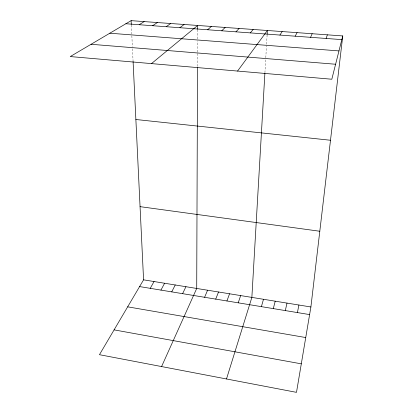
<?xml version="1.0" encoding="UTF-8"?>
<svg xmlns="http://www.w3.org/2000/svg" width="413" height="413" viewBox="0 0 413 413"><rect width="100%" height="100%" fill="white"/><g stroke="black" fill="none" stroke-linecap="round" stroke-linejoin="round"><path stroke-width="0.31" stroke-dasharray="2.06 1.55" d="M197.517 66.39L197.564 53.411M197.569 52.177L197.61 40.846M197.615 38.956L197.646 29.958M264.919 72.76L265.683 59.611M265.791 57.732L266.462 46.184M266.576 44.258L267.118 34.873M131.334 25.064L131.757 33.897M131.85 35.75L132.382 46.87M132.475 48.78L133.053 60.83"/><path stroke-width="0.62" d="M197.512 67.66L196.717 288.46L161.581 366.563M197.651 29.318L197.662 25.456L151.478 63.607M264.883 73.375L251.863 297.401L226.494 378.969M267.154 34.248L267.376 30.495L237.563 71.067M133.084 61.454L143.574 279.838L99.461 354.69L296.493 392.35L310.896 306.973L342.759 35.941L131.122 20.65L70.241 56.566L331.815 79.234L342.759 35.941M297.412 312.579L298.904 305.026M285.316 310.586L287.004 303.101M273.313 308.609L275.197 301.185M261.403 306.647L263.484 299.286M238.213 302.827L240.665 295.584M326.115 38.461L327.38 34.831M226.923 300.969L229.556 293.782M215.72 299.12L218.529 291.996M204.6 297.288L207.584 290.22M310.561 37.32L312.156 33.732M182.608 293.669L185.933 286.71M171.736 291.877L175.226 284.975M160.946 290.096L164.596 283.251M295.161 36.189L297.081 32.642M150.234 288.336L154.049 281.537M279.921 35.069L282.151 31.564M250.33 32.895L253.169 29.468M235.968 31.837L239.096 28.451M221.74 30.794L225.157 27.444M207.651 29.757L211.348 26.447M179.877 27.717L184.11 24.481M166.186 26.711L170.677 23.51M152.619 25.714L157.374 22.545M139.181 24.728L144.189 21.595M125.872 23.747L341.83 39.617M109.827 33.216L338.975 50.913M91.072 44.279L335.604 64.247M135.872 119.502L330.493 140.255M140.059 206.65L319.796 231.249M143.574 279.838L310.896 306.973M139.599 286.581L309.611 314.587M127.669 306.833L305.739 337.55M114.086 329.868L301.304 363.838M131.122 20.65L131.303 24.434"/></g></svg>
